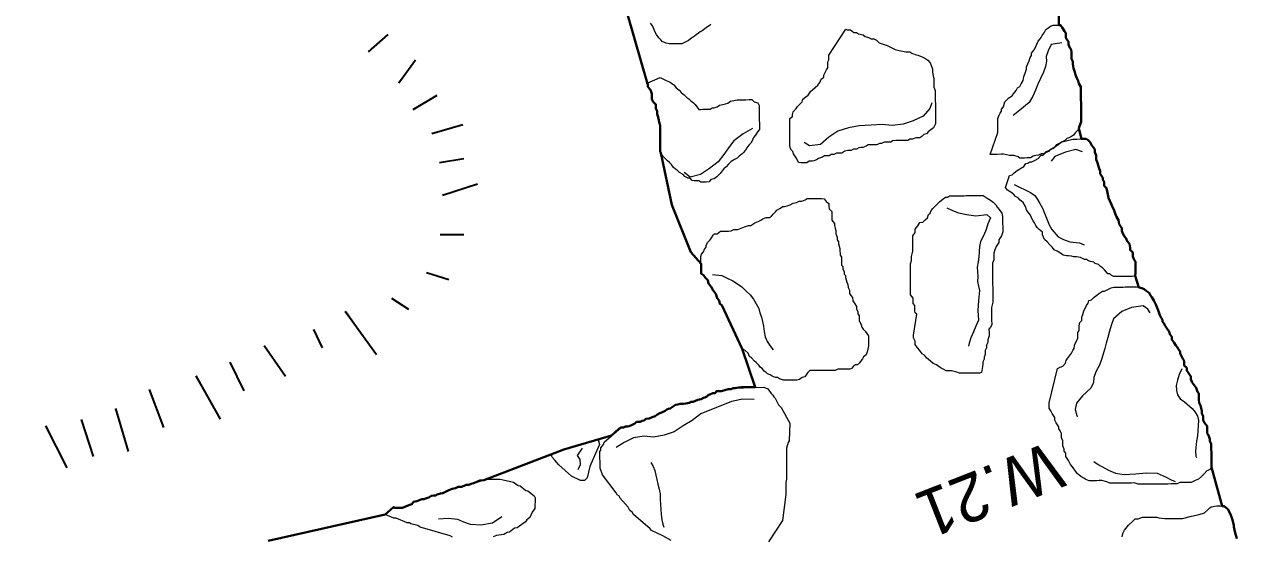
# Model space of a CAD drawing. Header units: millimetres. Extents: x -3113 to 15022, y -19591 to 4665.
# Drawn here: x 1711 to 3268, y 184 to 829 of the extents above; entities that cross this region are included whole.
import ezdxf

# ---------------------------------------------------------------- set-up
doc = ezdxf.new("R2010")
doc.units = ezdxf.units.MM
doc.header["$XCLIPFRAME"] = 2
for name, color, linetype, lineweight in [('0A-anno', 6, 'Continuous', 13), ('0A-detail', 7, 'Continuous', 18), ('0A-detail-detail', 7, 'Continuous', 13), ('0A-hatchures', 4, 'Continuous', 25), ('0T-walltop', 7, 'Continuous', 30)]:
    doc.layers.add(name, color=color, linetype=linetype, lineweight=lineweight)
doc.styles.add('Annotative', font='Akzidenz-grotesk-roman.ttf')
picture_1 = doc.add_image_def('image1.tif', size_in_pixel=(6668, 8809))

# ---------------------------------------------------------------- blocks, each defined once
blk = doc.blocks.new('T5')
blk.add_line((0, -0.002), (1, -0.002))
at = {"linetype": 'Continuous'}
blk.add_solid([(0, -0.031), (0, 0.03), (0.638, -0.001)], dxfattribs=at)

msp = doc.modelspace()

# ---------------------------------------------------------------- linework, layer by layer
at = {"layer": '0A-detail'}
for points in [[(2576.2, 829.3), (2574.2, 827.8), (2572, 826.3), (2568.8, 824), (2565.2, 821.6), (2562.9, 820.2), (2560.8, 818.6), (2557.7, 816.4), (2555.5, 814.8), (2551.8, 812.2), (2548, 809.4), (2545.4, 808), (2542.3, 806.1), (2539.6, 805), (2536.9, 805), (2534.2, 805), (2530.5, 804.9), (2527.3, 804.9), (2523.5, 804.9), (2519.8, 805.9), (2517, 807), (2515.1, 807.7), (2513.7, 809.5), (2510.6, 812.8), (2507.7, 816.8), (2505.7, 820.8), (2504.3, 824), (2502.5, 827.7), (2500.3, 830.9)], [(2526.2, 178.9), (2515.6, 184.7), (2501.2, 191.4), (2499.6, 193.3), (2478.8, 211.4), (2477.1, 214.3), (2474.1, 216.6), (2471.9, 221), (2461.6, 232.4), (2460.8, 234.6), (2458.1, 236.5), (2456.9, 238.8), (2439.6, 261.6), (2436.6, 269.8), (2436.4, 291), (2437.6, 292.8), (2437.6, 295.7), (2441, 299.8), (2441.6, 302.7), (2463.2, 321.2), (2466.1, 321.2), (2468.4, 322.5), (2473.3, 322.9), (2480.2, 326.1), (2482.5, 328.4), (2487.2, 328.4), (2489.6, 329.6), (2492.1, 330.1), (2494.2, 332.1), (2498.3, 332.5), (2518.8, 342.2), (2520.6, 344), (2527.6, 346.9), (2531.7, 350), (2534.7, 350.1), (2537.6, 351.3), (2548.8, 352.5), (2551.6, 353.7), (2553.9, 353.7), (2571, 360.4), (2572.8, 362.1), (2578.6, 364.5), (2581.5, 364.6), (2583.2, 366.9), (2589.7, 366.9), (2597.9, 369.4), (2602, 369.5), (2604.4, 370.7), (2643.2, 372.2), (2647.9, 369.9), (2652.1, 364), (2654.5, 362.2), (2655.6, 359.9), (2657.4, 358.2), (2661.6, 350), (2665.1, 346.5), (2675.9, 326.6), (2675, 304.3), (2673.8, 302.5), (2671.5, 295.4), (2671.8, 256), (2670.7, 251.9), (2670.8, 236.7), (2666.4, 204.2), (2649, 177.1)], [(2433.9, 306.1), (2435.7, 299.8), (2430.6, 288.4), (2423.7, 272.2), (2420.2, 257.9), (2416.8, 254.6), (2412, 254.3), (2400.5, 259.8), (2384.6, 274.3), (2379.6, 280.2), (2375.9, 283.7), (2375.3, 285.4), (2375.5, 287), (2377.7, 288.5)], [(2250.5, 182.9), (2247.6, 184.6), (2209.7, 195.8), (2206.8, 197.8), (2198, 200), (2196.2, 201.2), (2193.3, 201.2), (2179.2, 206.9), (2176.2, 206.9), (2165.6, 211.5), (2176, 221), (2177.8, 219.8), (2187.2, 219.9), (2199, 224.7), (2201.3, 227.7), (2211.8, 230.7), (2214.7, 230.8), (2226.5, 235.6), (2229.4, 235.6), (2231.2, 236.8), (2257.5, 246.4), (2261.6, 246.5), (2267.5, 248.8), (2271.1, 248.9), (2293.3, 256.2), (2310.3, 256.3), (2314.5, 255.2), (2327.5, 252.4), (2333.4, 248.3), (2335.7, 247.7), (2342.9, 241.9), (2345.2, 241.3), (2353.5, 234.9), (2354.6, 232.6), (2354.1, 219.1), (2350.7, 214.4), (2347.9, 207.9), (2344.3, 204.9), (2342.6, 202.5), (2332.1, 194.8), (2328.6, 194.2), (2322.1, 189.4), (2319.2, 188.8), (2315.1, 186.4), (2305.7, 185.2), (2301.6, 183.3)], [(3095, 183.2), (3096, 187.6), (3098.1, 191.8), (3102.9, 198.3), (3108.3, 203.1), (3111.2, 206.1), (3115, 206.1), (3120.8, 208), (3125.6, 208.1), (3130.9, 208.1), (3138.6, 208.2), (3141.1, 207.3), (3148.8, 206.4), (3153.6, 206.4), (3157.4, 206.5), (3167.1, 206.6), (3170.9, 206.6), (3182.5, 209.6), (3192.1, 211.6), (3198.8, 213.6), (3203.6, 218), (3205.5, 219.9), (3207.4, 221.3), (3214.2, 222.4), (3218, 222.4), (3223.8, 222), (3228.1, 218.2), (3231.6, 212), (3233.5, 206.2), (3235.6, 198), (3235.6, 196.1), (3237.6, 188.4), (3239.5, 181.2)]]:
    msp.add_lwpolyline(points, dxfattribs=at)
for points in [[(2928.4, 665.6), (2938.2, 693.2), (2938.2, 696.6), (2938.1, 699.1), (2938.1, 701.6), (2938.1, 705.8), (2938.1, 708.3), (2938, 710.8), (2939.7, 714.9), (2941.3, 717.5), (2942.9, 720), (2942.9, 722.6), (2945.2, 725.4), (2947, 731.7), (2949.5, 734.3), (2952, 736.8), (2956.2, 739.4), (2957.8, 741.9), (2961.1, 746.1), (2962.8, 749.4), (2966.1, 751.2), (2967.7, 754.5), (2970.1, 758.7), (2971, 763.7), (2972.6, 767.9), (2974.3, 772.9), (2974.2, 776.2), (2975.8, 779.7), (2977.5, 783.8), (2979.1, 788), (2980.7, 790.5), (2980.7, 793.1), (2982.4, 795.5), (2984.8, 798.9), (2987.3, 804.8), (2989, 808.2), (2991.4, 811.5), (2993, 813.2), (2993.9, 815.7), (2996.4, 819), (2998.8, 823.3), (3001.3, 825), (3004.6, 827.5), (3008, 828.4), (3010.5, 828.4), (3013, 828.4), (3017.2, 828.4), (3019.4, 825.8), (3022.2, 821), (3024, 818.5), (3024, 816), (3024, 812.6), (3025.6, 810.2), (3027.4, 807.6), (3027.4, 804.3), (3029.1, 800.1), (3030.8, 797.7), (3030.9, 794.4), (3030.9, 791), (3031, 786), (3032.6, 782.7), (3032.6, 779.3), (3033.5, 774.3), (3035.2, 769.3), (3036.1, 766), (3037.8, 761.8), (3039.5, 758.5), (3040.3, 755.1), (3042.9, 751), (3042.9, 747.7), (3042.9, 745.2), (3042.9, 742.7), (3043, 740.2), (3043, 737.7), (3043, 734.3), (3043.1, 731), (3043.1, 728.5), (3043.1, 726), (3043.1, 722.6), (3043.2, 719.3), (3043.2, 716.8), (3043.2, 714.3), (3043.2, 710.9), (3043.3, 706.8), (3042.2, 704.5), (3040.8, 700), (3040.1, 697.5), (3037.6, 695), (3035.7, 692.8), (3033.4, 690), (3030.9, 688.3), (3027.6, 686.5), (3025.2, 685.7), (3022.6, 683.2), (3019.3, 681.5), (3015.9, 678.9), (3012.6, 676.4), (3008, 673.5), (3004.4, 671.3), (3001, 669.6), (2998.5, 668.8), (2996, 666.2), (2992.7, 666.2), (2989.4, 664.5), (2986.1, 664.4), (2982.7, 663.6), (2979.4, 661.1), (2975.3, 661.1), (2971.9, 661), (2969.4, 661), (2966, 661), (2963.6, 662.6), (2958.5, 664.2), (2955.2, 664.2), (2952.7, 664.1), (2949.2, 664.9), (2945.1, 665.8), (2942.5, 665.8), (2937.5, 665.7), (2932.5, 665.7)], [(2746.3, 823.4), (2748.2, 822.7), (2752.4, 822.7), (2756.6, 819.5), (2759.9, 819.5), (2762.5, 817.8), (2768.4, 816.2), (2770.8, 814.5), (2775.1, 812.9), (2778.4, 811.3), (2781.7, 811.3), (2785.1, 809.6), (2788.5, 806.4), (2793.5, 804.7), (2798.5, 803.1), (2808.6, 798.1), (2813.6, 796.6), (2822, 795), (2827, 795), (2829.5, 793.3), (2833.7, 791.8), (2837.1, 790.9), (2842.9, 788.5), (2846.2, 786.8), (2849.7, 784.3), (2853, 781), (2853.9, 777.7), (2855.6, 773.6), (2855.6, 769.4), (2856.7, 764.7), (2857.4, 761), (2857.4, 757.7), (2857.4, 754.3), (2857.5, 750.2), (2859.2, 746), (2859.2, 743.5), (2859.3, 741), (2859.3, 736.8), (2859.3, 733.5), (2859.4, 729.3), (2859.4, 722.6), (2859.4, 720.1), (2859.5, 716.8), (2859.5, 714.2), (2859.5, 709.2), (2859.6, 704.2), (2857, 699.2), (2853.8, 696.7), (2850.5, 694.1), (2848, 691.6), (2844.7, 690.8), (2842.1, 688.2), (2839.6, 686.5), (2834.6, 686.5), (2830.5, 684.7), (2827.2, 684.7), (2824.7, 683.1), (2821.4, 683.1), (2818.8, 683), (2813.8, 683), (2809.7, 683), (2805.5, 682.9), (2803, 681.2), (2798.8, 681.2), (2794.6, 681.1), (2791.3, 679.4), (2788.8, 679.4), (2785.4, 677.7), (2782.1, 677.7), (2777.9, 677.7), (2774.6, 677.6), (2772, 675.9), (2768, 674.2), (2765.5, 674.2), (2763, 674.1), (2759.7, 672.4), (2756.3, 672.4), (2753, 670.7), (2748.8, 670.7), (2745.4, 669.8), (2741.3, 667.2), (2738.7, 667.2), (2734.6, 667.2), (2731.3, 665.5), (2727.9, 665.5), (2725.4, 663.8), (2719.6, 663.7), (2717.1, 662), (2712.1, 660.4), (2709.6, 658.6), (2706.3, 657.7), (2703.8, 656.9), (2700.4, 656.9), (2697.1, 655.1), (2693.7, 655.1), (2689.6, 655.1), (2686.8, 655.6), (2684.6, 660.1), (2682.9, 662.5), (2680.6, 666.2), (2679.5, 669.2), (2677.8, 670.9), (2676.1, 674.1), (2676, 677.5), (2676, 680), (2676, 682.5), (2675.9, 685.8), (2675.9, 688.4), (2675.9, 692.5), (2675.8, 696.7), (2675.8, 699.2), (2675.8, 702.5), (2675.8, 705.9), (2675.7, 708.4), (2675.7, 710.9), (2679.1, 713.5), (2679.1, 716), (2680.1, 719.1), (2684, 723.5), (2685.7, 726), (2688.1, 728.6), (2689.7, 730.3), (2691.4, 732), (2692.2, 735.3), (2696.1, 738.1), (2698.9, 740.4), (2700.5, 742.9), (2702.2, 745.4), (2704.6, 747.1), (2707.7, 749.9), (2711.2, 753), (2713.8, 756.4), (2715.4, 760.6), (2718.7, 763.1), (2718.7, 765.6), (2720.3, 768.9), (2722, 772.4), (2723.6, 774.8), (2723.6, 778.2), (2723.6, 782.4), (2725.2, 784.9), (2725.1, 788.2), (2725.1, 790.8)], [(2495.9, 755.4), (2512.1, 762.7), (2516.6, 760.5), (2520, 758.8), (2524.1, 757.2), (2526.6, 755.5), (2529.4, 753.3), (2532.6, 749.7), (2536.2, 746.7), (2539.2, 743.1), (2542.6, 740.6), (2544.4, 739), (2546, 737.4), (2548.6, 735.7), (2551, 733.2), (2554.4, 730.7), (2556.4, 728.5), (2558.7, 725.8), (2561.2, 722.4), (2563.7, 722.4), (2566.2, 722.5), (2569.5, 722.5), (2572.9, 722.5), (2575.4, 722.5), (2577.9, 724.3), (2580.4, 724.3), (2584.3, 725.4), (2587.1, 727.6), (2591.2, 728.5), (2594.5, 729.4), (2597.8, 730.2), (2601.2, 732.9), (2605.4, 733.7), (2609.5, 734.5), (2614.5, 734.6), (2617.9, 734.6), (2620.4, 734.6), (2624.5, 734.7), (2627.9, 734.7), (2631, 732), (2635.4, 730.6), (2637.2, 727.3), (2637.2, 724.8), (2637.2, 722.3), (2637.3, 718.1), (2637.3, 715.6), (2637.3, 712.2), (2637.3, 708.1), (2637.4, 705.6), (2637.4, 702.2), (2637.4, 697.2), (2635, 693.9), (2632.5, 689.7), (2630, 687.1), (2628.4, 682.9), (2626.7, 679.6), (2624.2, 677.1), (2621.6, 674), (2620.1, 671.1), (2616.8, 667.8), (2615.1, 666.1), (2611.8, 663.6), (2609.4, 661), (2606.1, 659.4), (2601.9, 656.8), (2598.5, 653.4), (2595.6, 649.8), (2592.8, 647.6), (2590.3, 645), (2587.8, 641.6), (2586.2, 639.9), (2583.7, 637.4), (2580.3, 634.9), (2576.2, 634), (2574, 631.2), (2570.3, 630.7), (2566.2, 630.6), (2563.6, 630.6), (2561.2, 632.2), (2558.6, 632.2), (2555.3, 632.1), (2552.8, 632.9), (2550.3, 635.5), (2547.8, 635.5), (2543.4, 637.6), (2541.1, 640.4), (2536.8, 642.8), (2534.3, 645.4), (2531.8, 647), (2528.7, 649.7), (2526.7, 652.8), (2524.2, 655.3), (2521.7, 657.7), (2516.6, 662.7), (2513.5, 666.3), (2512.4, 669.4), (2512.4, 672.7), (2512.3, 676.1), (2512.3, 680.3), (2512.3, 684.4), (2512.2, 689.4), (2512.2, 694.4), (2512.1, 697), (2512.1, 702), (2511.2, 706.1), (2510.3, 711), (2508.7, 716.9), (2508.6, 720.3), (2506.9, 723.6), (2506.9, 728.6), (2503.5, 732), (2501.8, 735.3), (2501.7, 742), (2500, 747), (2496.6, 751), (2496.6, 753.6)], [(2952.9, 639.1), (2956.2, 640), (2958.6, 642.5), (2962.6, 645.3), (2966.1, 647.6), (2970.9, 650.4), (2973.6, 654.3), (2976.1, 654.4), (2978.6, 656.1), (2981.1, 656.1), (2985.3, 658.5), (2989.2, 660.6), (2992.8, 664.5), (2995.3, 664.5), (2998.5, 668), (3002.7, 669.6), (3005.2, 672.1), (3007.7, 673), (3010.2, 674.7), (3012.6, 678.1), (3015.9, 679.8), (3018.5, 681.4), (3022.6, 682.3), (3026, 683.2), (3029.3, 684), (3032.7, 685), (3035.2, 685), (3037.7, 685), (3042.7, 685.1), (3046, 685.1), (3049.4, 685.1), (3051.9, 683.4), (3054.4, 681), (3056.9, 676.8), (3058.7, 674.3), (3060.4, 671.8), (3060.4, 668.5), (3062.1, 664.3), (3062.1, 661.8), (3062.1, 659.2), (3063.8, 655.2), (3065.6, 649.3), (3067.2, 644.3), (3067.3, 641), (3069, 638.5), (3070.7, 636), (3070.7, 633.5), (3072.4, 630.9), (3072.4, 625.9), (3075.2, 623), (3075.9, 619.3), (3076.7, 615.2), (3077.6, 611), (3079.3, 606.9), (3081, 603.5), (3082.7, 599.3), (3084.4, 596), (3086.1, 591), (3087.9, 586.9), (3090.4, 582.7), (3091.2, 577.7), (3093, 575.2), (3094.7, 572.7), (3094.7, 569.3), (3096.4, 565.2), (3098.1, 561.9), (3099.8, 559.4), (3101.4, 556.1), (3104, 552.7), (3104.9, 547.7), (3104.9, 545.2), (3108.3, 542), (3108.3, 539.5), (3108.3, 537), (3110, 532.8), (3111.8, 530.3), (3111.8, 527.8), (3111.8, 525.3), (3111.8, 522.8), (3111.9, 519.4), (3111.9, 516.1), (3111.3, 512.5), (3107.7, 511.8), (3104.3, 511.8), (3101, 511.8), (3097.6, 511.8), (3093.5, 511.7), (3090.2, 511.7), (3087.6, 511.7), (3084.3, 511.6), (3080.9, 513.3), (3079.3, 515), (3076.8, 515), (3075.1, 517.3), (3072.6, 519.9), (3070, 522.4), (3067.8, 524.3), (3065, 526.6), (3060.8, 528.1), (3059.1, 529.8), (3055, 530.6), (3052.4, 531.4), (3049.9, 533), (3047.3, 533), (3042.3, 535.5), (3037.3, 536.3), (3034, 536.3), (3030.9, 537.3), (3027.3, 537.9), (3024.8, 537.9), (3020.6, 538.7), (3017.2, 541.1), (3013, 543.6), (3009.1, 545.5), (3006.9, 548.3), (3003.8, 551.8), (3000.3, 555.2), (2997, 558.4), (2994.5, 564.3), (2994.4, 567.6), (2990.2, 571), (2987.7, 573.4), (2986.1, 575.9), (2984.3, 579.2), (2982.6, 581.7), (2981, 585), (2979.2, 589.2), (2975.9, 593.4), (2974.2, 595.8), (2973.2, 600), (2969.9, 605), (2966.3, 608.1), (2964, 610.8), (2960.6, 612.4), (2958.4, 615.2), (2954.5, 618), (2950.5, 620.7), (2948, 624)], [(2615.6, 420.6), (2590.1, 475.5), (2587.6, 477.1), (2586.7, 481.2), (2584.3, 484.5), (2582.5, 489.6), (2580.8, 492.1), (2578.6, 494.9), (2576.5, 498.7), (2573.2, 502.8), (2572.4, 507), (2568.9, 510.4), (2567.3, 512.8), (2563.9, 515.3), (2563.8, 519.4), (2563.8, 522.8), (2563.8, 527.8), (2563.7, 531.1), (2563.7, 533.7), (2563.7, 537), (2564.3, 539.8), (2567, 542.9), (2568.1, 546), (2570.3, 548.8), (2570.3, 551.3), (2572.5, 554.9), (2575.2, 557.9), (2576.9, 560.5), (2579.3, 563.9), (2580.9, 565.6), (2584.3, 565.6), (2588.5, 568.9), (2591, 569), (2593.5, 569), (2598.5, 569), (2601.9, 569.1), (2605.2, 570.8), (2610.2, 570.8), (2614.3, 572.6), (2618.6, 574.3), (2623.5, 576), (2626.8, 576), (2631.8, 579.4), (2636, 581.1), (2639.3, 582.8), (2641.8, 584.5), (2645.9, 586.2), (2650.1, 586.2), (2652.6, 587.9), (2655.1, 590.5), (2657.6, 593), (2659.6, 595.3), (2664.2, 598), (2666.7, 599.8), (2669.2, 599.8), (2672.5, 600.6), (2676.2, 602.1), (2680.1, 604.1), (2684.2, 604.9), (2687.6, 606.6), (2690.9, 606.7), (2695, 608.4), (2697.5, 610), (2700.8, 610.1), (2704.2, 610.1), (2706.7, 610.1), (2709.2, 610.1), (2712.5, 610.2), (2715.9, 610.2), (2719.2, 609.4), (2721.8, 606.1), (2725.2, 603.7), (2725.2, 600.3), (2725.3, 597), (2728.6, 593.6), (2728.6, 589.4), (2728.7, 585.3), (2728.7, 582.7), (2732.1, 578.6), (2732.1, 576.1), (2733, 572.8), (2733.8, 569.5), (2733.8, 565.3), (2735.6, 561.1), (2735.6, 557.8), (2737.3, 555.3), (2737.4, 552.8), (2739, 547), (2739, 543.6), (2739.1, 541.1), (2739.1, 538.6), (2740.8, 536.1), (2740.8, 532.7), (2740.9, 529.4), (2740.9, 526), (2742.6, 524.4), (2742.6, 521), (2744.3, 517.8), (2744.3, 514.4), (2746, 512.8), (2746, 510.3), (2746.7, 507.5), (2747.8, 504.4), (2748.9, 501.4), (2749.6, 497.7), (2751.2, 494.4), (2751.2, 490.3), (2752.9, 487.7), (2754.7, 485.2), (2755.2, 480.9), (2758, 477), (2759.8, 473.7), (2759.8, 471.1), (2761.5, 467), (2761.6, 464.4), (2763.2, 462), (2763.2, 458.6), (2763.2, 456.1), (2765.6, 450.8), (2766.7, 447.8), (2768.3, 445.4), (2770.7, 442.6), (2772.9, 439.8), (2775.1, 437), (2775.1, 434.5), (2775.2, 431.1), (2775.2, 427.8), (2775.2, 424.4), (2773.6, 417.8), (2772, 412.7), (2768.6, 410.3), (2767.6, 408), (2763.2, 402.4), (2761.2, 400.1), (2758.7, 400.1), (2756.3, 398.5), (2753.8, 395.8), (2751.3, 395), (2747.9, 395), (2744.6, 395), (2742.1, 394.9), (2739.6, 394.9), (2736.2, 394.9), (2732.9, 393.2), (2729.5, 393.2), (2725.4, 393.2), (2722.9, 393.2), (2720.4, 393.1), (2717.9, 393.1), (2714.5, 393.1), (2711.2, 393.1), (2708.7, 393), (2706.2, 393), (2703.7, 393), (2701.1, 393), (2698.1, 390.1), (2694.6, 385.3), (2691.2, 384.5), (2688.2, 381.6), (2684.5, 381.1), (2680.4, 381.1), (2677.9, 381), (2674.5, 381), (2671.2, 381), (2667.8, 381), (2662.8, 382.5), (2660.4, 384.2), (2657.8, 384.2), (2653.7, 385.8), (2651, 387.5), (2647.7, 389.1), (2646, 390.8), (2643.5, 392.4), (2641.3, 395.1), (2638.5, 397.4), (2636.8, 399.8), (2633.4, 403.1), (2631.2, 405.1), (2627.4, 409), (2625, 410.6), (2623.3, 414.8), (2619.4, 418.3)], [(2831.9, 437.5), (2835.9, 464.3), (2834.1, 466), (2833.3, 468.5), (2833.3, 471.8), (2833.3, 475.2), (2831.5, 477.6), (2831.5, 480.1), (2831.5, 484.3), (2828.1, 488.4), (2828.1, 492.6), (2828.1, 496.8), (2828, 501.8), (2828, 506), (2828, 508.5), (2827.9, 513.5), (2827.9, 518.5), (2827.8, 522.7), (2827.8, 527.7), (2829.3, 531.8), (2829.3, 536.9), (2830.9, 543.5), (2830.9, 550.2), (2830.9, 552.8), (2830.8, 556.1), (2830.8, 560.2), (2830.8, 562.8), (2834.1, 567), (2834.1, 571.2), (2837.4, 575.4), (2839.8, 579.6), (2843.4, 580.3), (2846.5, 583), (2849.6, 585.8), (2850.6, 589.7), (2853, 591.4), (2853.9, 594.7), (2856.1, 597.6), (2858.8, 599.8), (2861.1, 602.6), (2864.6, 605.7), (2869.3, 609.4), (2872.1, 611.6), (2874.6, 611.6), (2877.1, 613.4), (2879.6, 613.4), (2882.1, 613.4), (2884.6, 613.4), (2887.1, 613.5), (2891.3, 613.5), (2895.5, 613.5), (2898.8, 613.6), (2903, 613.6), (2905.5, 613.6), (2908, 613.6), (2910.5, 613.7), (2913, 613.7), (2915.5, 613.7), (2919.7, 613.7), (2922.2, 612.1), (2924.7, 610.5), (2929, 607.9), (2932.3, 605.6), (2935.7, 602.2), (2937.3, 598.9), (2939.9, 596.3), (2943.2, 591.4), (2944.1, 587.3), (2944.2, 583.1), (2944.2, 580.6), (2944.2, 578.1), (2944.3, 574.7), (2944.3, 571.4), (2944.3, 568), (2942.7, 563), (2939.4, 557.9), (2939.4, 554.6), (2936.2, 549.6), (2934.5, 545.4), (2932.9, 541.2), (2932.9, 538.7), (2932.9, 535.4), (2932.9, 532.8), (2931.4, 528.6), (2931.4, 525.3), (2931.5, 520.3), (2931.5, 515.2), (2931.5, 510.2), (2931.6, 505.2), (2931.6, 501.9), (2931.7, 497.7), (2931.7, 495.3), (2931.7, 491.1), (2931.8, 486.1), (2931.8, 483.6), (2931.8, 479.4), (2930.2, 472.6), (2930.2, 467.6), (2930.3, 464.3), (2930.3, 460.9), (2930.3, 457.6), (2930.4, 450.9), (2928.7, 447.6), (2927, 445.1), (2927.1, 440.9), (2927.1, 436.7), (2925.6, 431.7), (2925.6, 428.4), (2923.9, 425), (2923.9, 421.7), (2922.3, 418.4), (2922.3, 415.8), (2922.3, 413.3), (2920.8, 409.9), (2920.8, 407.4), (2919.1, 404), (2919.1, 400.7), (2918.3, 395.7), (2917.5, 390.7), (2915, 389.9), (2910, 389.8), (2907.5, 389.8), (2905, 389.8), (2902.5, 389.8), (2898.3, 389.7), (2895.8, 389.7), (2892.5, 389.7), (2889.9, 389.7), (2886.6, 391.2), (2879.9, 392.9), (2875.8, 392.8), (2873.2, 392.8), (2869.9, 394.5), (2866.5, 396.1), (2864.1, 397.7), (2860.6, 400.2), (2856.4, 401.8), (2853.1, 405.1), (2848.1, 409.3), (2845.5, 412.6), (2842.9, 414.2), (2839.6, 418.4), (2837, 421.7), (2833.7, 425.9), (2833.7, 430), (2831.9, 434.2)], [(3003.1, 352.2), (3013.5, 395.8), (3016.9, 397.4), (3020, 398.5), (3023.5, 402.5), (3024.3, 405.9), (3026, 408.4), (3028.4, 411.7), (3030.9, 415), (3032.6, 418.5), (3034.3, 421), (3035, 425.2), (3036.9, 429.9), (3039.1, 433.5), (3039.1, 436.9), (3039.1, 441.1), (3040.7, 443.5), (3040.6, 449.4), (3041.4, 453.6), (3043.9, 456.2), (3043.9, 460.3), (3045.5, 463.7), (3046.5, 468.5), (3048.8, 472), (3049.9, 475.2), (3052, 477.9), (3052.8, 481.3), (3056.2, 482.2), (3059.5, 485.5), (3062.9, 488), (3065.3, 489.8), (3067.8, 491.5), (3070.3, 493.2), (3072.8, 493.2), (3076.1, 494.9), (3081.1, 497.4), (3084.5, 498.3), (3087, 498.4), (3091.2, 498.4), (3093.7, 498.4), (3096.2, 498.4), (3098.7, 498.5), (3101.2, 498.5), (3103.7, 498.5), (3107.9, 498.5), (3112.9, 498.6), (3116.2, 497.7), (3119.6, 497), (3122.7, 495.9), (3125.4, 493.7), (3128.8, 491.1), (3130.5, 487.8), (3132.2, 485.4), (3134.7, 481.2), (3137.3, 476.2), (3139, 472), (3140.7, 467.8), (3142.4, 462.9), (3144.1, 459.6), (3145.8, 457.1), (3145.9, 454.6), (3147.6, 452.9), (3149.2, 449.6), (3152.6, 444.5), (3154.3, 442.2), (3155.1, 438.8), (3157.7, 435.5), (3157.8, 432.1), (3160.5, 428.2), (3162.8, 424.6), (3164.6, 422.2), (3166.2, 419.7), (3167.9, 417.2), (3167.9, 414.7), (3169.7, 411.3), (3171.3, 408), (3173, 405.5), (3173, 403), (3173.1, 399.6), (3176.5, 396.4), (3176.5, 393.1), (3178.1, 390.6), (3179.9, 388), (3181.6, 385.6), (3181.6, 382.2), (3183.3, 378), (3185.8, 374.7), (3188.3, 371.4), (3190.1, 366.4), (3191.8, 364), (3191.8, 360.6), (3191.8, 356.4), (3191.9, 352.3), (3193.6, 348.9), (3195.3, 342.2), (3195.3, 338.9), (3197, 335.6), (3197.1, 330.5), (3198.8, 327.3), (3202.2, 323.1), (3202.2, 318.1), (3202.2, 313.9), (3204, 311.4), (3205.6, 306.4), (3205.6, 303.9), (3207.4, 300.6), (3207.4, 297.2), (3207.4, 293.9), (3207.5, 289.7), (3207.5, 287.2), (3207.5, 284.7), (3207.5, 282.2), (3207.6, 278), (3207.6, 271.3), (3205.1, 268), (3201.6, 266.6), (3198.5, 263), (3195.2, 259.5), (3191.1, 256.2), (3186.9, 254.4), (3181.9, 251.9), (3178.6, 251.9), (3176.1, 251.9), (3171.9, 251.8), (3167.7, 251.8), (3164.4, 250.1), (3161, 250.1), (3156.8, 250.1), (3152.7, 250), (3148.5, 250), (3143.5, 250), (3141, 249.9), (3138.5, 249.9), (3136, 249.9), (3133.4, 249.9), (3128.4, 249.8), (3124.3, 249.8), (3121.8, 249.8), (3118.4, 249.7), (3115.1, 249.7), (3110.1, 251.3), (3106.7, 251.2), (3101.7, 251.2), (3096.7, 251.1), (3093.4, 251.1), (3090.9, 251.1), (3087.5, 251.1), (3084.2, 251), (3079.2, 251), (3075.8, 252.6), (3069.2, 254.3), (3065.8, 254.3), (3062.5, 254.2), (3059.1, 254.2), (3055.8, 254.2), (3053.3, 254.1), (3049.1, 255.7), (3046.5, 257.4), (3042.9, 259.6), (3038.4, 263.4), (3036.5, 265.7), (3033.9, 269), (3032.2, 271.5), (3029.7, 274.7), (3027.1, 279.7), (3025.4, 282.3), (3023.8, 284.7), (3023.8, 288.9), (3022, 291.4), (3022, 294), (3020.3, 298), (3020.2, 302.2), (3020.2, 304.7), (3018.5, 308), (3018.4, 311.4), (3018.4, 313.9), (3016.8, 317.2), (3015.1, 319.7), (3015.1, 322.3), (3011.7, 327.3), (3010, 330.6), (3009.9, 334), (3006.6, 338.9), (3004.9, 342.2), (3003.1, 345.5), (3003.1, 348.9)]]:
    msp.add_lwpolyline(points, close=True, dxfattribs=at)
at = {"layer": '0A-detail-detail'}
for points in [[(3019, 806.4), (3005.5, 804.1), (3001.5, 796.3), (2999.2, 789.2), (2999.6, 783.2), (2998.2, 776.4), (2995.9, 769.3), (2991.9, 761.5), (2988.8, 754.1), (2985.6, 746.6), (2982.4, 739.2), (2977.5, 731), (2966.1, 721.2), (2957.4, 714.6)], [(2854.8, 730.6), (2852.5, 723.5), (2844.1, 714), (2831.3, 707.8), (2818.7, 703.7), (2804.9, 702.2), (2792.3, 703.2), (2778.2, 702.6), (2763.2, 701.7), (2749.9, 699.3), (2736.3, 694.9), (2725.1, 687.2), (2714.6, 677.9), (2700.8, 676.4), (2694, 680.8)], [(2628.6, 698.3), (2617, 691.6), (2605.2, 682.7), (2598.6, 673.9), (2592.8, 665.4), (2585.3, 656.2), (2574.4, 647.7), (2563.2, 640.1), (2550.2, 636.9), (2544.2, 641.6), (2542.6, 643)], [(3044.9, 668.8), (3036.6, 671.6), (3023.5, 668.3), (3010.2, 663), (3005.5, 656.9)], [(2958.7, 627.7), (2965.3, 624.2), (2972.7, 621), (2979.3, 617.5), (2985, 613.6), (2988, 608.7), (2991, 603.8), (2994.4, 597.9), (3003, 576.7), (3006.4, 570.9), (3014.2, 561.7), (3020.8, 558.2), (3029.1, 555.4), (3041, 554), (3047.2, 551.4)], [(2873.7, 598.1), (2881.1, 594.9), (2888.5, 591.8), (2898.6, 589.7), (2910.4, 588.3), (2924.1, 589.8), (2928.9, 585.6), (2925.7, 578.2), (2923.5, 571.1), (2920.3, 563.7), (2916.3, 556), (2915, 549.3), (2914, 536.6), (2913.5, 530.2), (2912.1, 523.6), (2912.5, 517.6), (2912.8, 511.6), (2912.3, 505.2), (2913.6, 499.6), (2914.9, 494), (2913.9, 481.3), (2913.4, 475), (2912.9, 468.6), (2913.6, 456.6), (2910.5, 449.2), (2907.3, 441.8), (2904.2, 434.4), (2902, 427.4), (2901.3, 424)], [(2578.4, 514.2), (2590.2, 512.9), (2596.7, 509.4), (2604.1, 506.2), (2609.8, 502.4), (2615.4, 498.5), (2620.5, 493.5), (2625.7, 488.4), (2629.9, 482.9), (2633.3, 477.1), (2636.6, 471.3), (2637.9, 465.7), (2640, 460.4), (2641.3, 454.8), (2642.6, 449.2), (2643.3, 442.3), (2644.9, 435.8), (2647.4, 429.6), (2650.4, 424.7), (2654.7, 419.3)], [(3130.2, 465.7), (3127.2, 470.6), (3121.5, 474.5), (3106.9, 472.7), (3094.5, 467.7), (3083.9, 458.2), (3081.1, 449.9), (3078.8, 442.8), (3076.9, 434.8), (3074.7, 427.8), (3073.3, 421), (3068.7, 406.8), (3066.5, 399.7), (3061.6, 391.6), (3059.3, 384.5), (3058.8, 378.1), (3055.6, 370.7), (3045.1, 361.2), (3037.5, 352), (3035.6, 344), (3037.6, 336.6), (3038.3, 334.8)], [(3170, 395.4), (3166.9, 387.9), (3164.6, 380.9), (3163.2, 374.1), (3163.6, 368.1), (3164.9, 362.4), (3167.9, 357.5), (3173.6, 353.6), (3183.2, 345.2), (3187.1, 340.6), (3190.1, 335.6), (3191.4, 330), (3190.9, 323.6), (3190.4, 317.2), (3189.9, 310.8), (3188.5, 304.1), (3187.5, 291.4), (3187.9, 285.3), (3188.6, 283.6)], [(2631, 356.5), (2616.6, 356.8), (2602.3, 354.1), (2563.7, 338.4), (2552.8, 329.9), (2541.2, 323.2), (2530, 315.6), (2517.3, 311.5), (2504, 309.1), (2492.2, 310.5), (2478.8, 308.1), (2466.8, 302.3), (2457, 296.2)], [(2413.9, 295.1), (2407.8, 286), (2411, 280.8), (2411.4, 274.4), (2408.6, 267.8)], [(2500.6, 277.1), (2503.6, 272.1), (2505.7, 266.9), (2507, 261.2), (2508.2, 255.6), (2509.5, 250), (2511.1, 243.5), (2512.4, 237.8), (2512.2, 230.6), (2512.6, 224.6), (2513.3, 217.8), (2513.7, 211.8), (2514.5, 204.9), (2515.7, 199.3), (2517.1, 195.8)], [(3059.1, 278.4), (3064.7, 274.6), (3077.9, 267.5), (3086.6, 263.8), (3097.5, 262.1), (3111.7, 262.7), (3125.5, 264.2), (3139.1, 263.5), (3150.3, 258.8), (3156.9, 255.3), (3161.8, 253.2)], [(2312.5, 208.6), (2301, 200.7), (2286.3, 198), (2273.2, 199), (2264.7, 201.9), (2257.1, 205.1), (2244.9, 206.5), (2232.6, 205.7)]]:
    msp.add_lwpolyline(points, dxfattribs=at)
at = {"layer": '0T-walltop'}
for points in [[(2017.8, 178.5), (2165.6, 211.5), (2176, 221), (2177.8, 219.8), (2180.1, 219.8), (2182.5, 219.9), (2184.8, 219.9), (2187.2, 219.9), (2190.2, 221.1), (2193.1, 222.4), (2196.6, 223.6), (2199, 224.7), (2201.3, 227.7), (2205.4, 228.4), (2209.5, 230.1), (2211.8, 230.7), (2214.7, 230.8), (2217.7, 232), (2220.6, 233.2), (2223.5, 234.9), (2226.5, 235.6), (2229.4, 235.6), (2231.2, 236.8), (2235.3, 238), (2238.2, 238.5), (2242.4, 240.4), (2245.8, 242.2), (2249.9, 244), (2254, 244.6), (2257.5, 246.4), (2261.6, 246.5), (2265.2, 247.7), (2267.5, 248.8), (2271.1, 248.9), (2274, 250.1), (2278.1, 251.3), (2281, 252.6), (2285, 254.3), (2289.8, 254.9), (2293.3, 256.2), (2390.9, 293.6), (2450.9, 311), (2460.3, 319.4), (2463.2, 321.2), (2466.1, 321.2), (2468.4, 322.5), (2470.8, 322.5), (2473.3, 322.9), (2476.1, 324.2), (2480.2, 326.1), (2482.5, 328.4), (2484.9, 328.4), (2487.2, 328.4), (2489.6, 329.6), (2492.1, 330.1), (2494.2, 332.1), (2498.3, 332.5), (2502.4, 334.5), (2505.9, 335.7), (2508.3, 337.4), (2511.8, 339.2), (2515.4, 340.5), (2518.8, 342.2), (2520.6, 344), (2522.9, 344.6), (2524.7, 345.3), (2527.6, 346.9), (2531.7, 350), (2534.7, 350.1), (2537.6, 351.3), (2541.7, 351.3), (2544.8, 351.7), (2548.8, 352.5), (2551.6, 353.7), (2553.9, 353.7), (2556.9, 355), (2559.8, 356.2), (2563.9, 356.9), (2566.9, 358.5), (2568.7, 359.2), (2571, 360.4), (2572.8, 362.1), (2575.7, 363.3), (2578.6, 364.5), (2581.5, 364.6), (2583.2, 366.9), (2589.7, 366.9), (2593.8, 368.2), (2597.9, 369.4), (2602, 369.5), (2604.4, 370.7), (2606.7, 370.7), (2609.1, 371.3), (2611.4, 371.9), (2614.4, 372), (2618.5, 372), (2620.9, 372), (2624.4, 372.1), (2626.7, 372.1), (2630.3, 372.1), (2632, 372.1), (2615.6, 420.6), (2590.1, 475.5), (2587.6, 477.1), (2586.7, 481.2), (2584.3, 484.5), (2582.5, 489.6), (2580.8, 492.1), (2578.6, 494.9), (2576.5, 498.7), (2573.2, 502.8), (2572.4, 507), (2568.9, 510.4), (2567.3, 512.8), (2563.9, 515.3), (2563.8, 519.4), (2563.8, 522.8), (2563.8, 527.8), (2551.1, 542.4), (2526.8, 602.2), (2513, 667.8), (2512.4, 669.4), (2512.4, 672.7), (2512.3, 676.1), (2512.3, 680.3), (2512.3, 684.4), (2512.2, 689.4), (2512.2, 694.4), (2512.1, 697), (2512.1, 702), (2511.2, 706.1), (2510.3, 711), (2508.7, 716.9), (2508.6, 720.3), (2506.9, 723.6), (2506.9, 728.6), (2503.5, 732), (2501.8, 735.3), (2501.7, 742), (2500, 747), (2496.6, 751), (2496.6, 753.6), (2496.3, 754.5), (2445.9, 930.4)], [(3015.9, 877.4), (3015.1, 828.4), (3017.2, 828.4), (3019.4, 825.8), (3022.2, 821), (3024, 818.5), (3024, 816), (3024, 812.6), (3025.6, 810.2), (3027.4, 807.6), (3027.4, 804.3), (3029.1, 800.1), (3030.8, 797.7), (3030.9, 794.4), (3030.9, 791), (3031, 786), (3032.6, 782.7), (3032.6, 779.3), (3033.5, 774.3), (3035.2, 769.3), (3036.1, 766), (3037.8, 761.8), (3039.5, 758.5), (3040.3, 755.1), (3042.9, 751), (3042.9, 747.7), (3042.9, 745.2), (3042.9, 742.7), (3043, 740.2), (3043, 737.7), (3043, 734.3), (3043.1, 731), (3043.1, 728.5), (3043.1, 726), (3043.1, 722.6), (3043.2, 719.3), (3043.2, 716.8), (3043.2, 714.3), (3043.2, 710.9), (3043.3, 706.8), (3042.2, 704.5), (3040.8, 700), (3040.3, 698.3), (3043.5, 685.1), (3046, 685.1), (3049.4, 685.1), (3051.9, 683.4), (3054.4, 681), (3056.9, 676.8), (3058.7, 674.3), (3060.4, 671.8), (3060.4, 668.5), (3062.1, 664.3), (3062.1, 661.8), (3062.1, 659.2), (3063.8, 655.2), (3065.6, 649.3), (3067.2, 644.3), (3067.3, 641), (3069, 638.5), (3070.7, 636), (3070.7, 633.5), (3072.4, 630.9), (3072.4, 625.9), (3075.2, 623), (3075.9, 619.3), (3076.7, 615.2), (3077.6, 611), (3079.3, 606.9), (3081, 603.5), (3082.7, 599.3), (3084.4, 596), (3086.1, 591), (3087.9, 586.9), (3090.4, 582.7), (3091.2, 577.7), (3093, 575.2), (3094.7, 572.7), (3094.7, 569.3), (3096.4, 565.2), (3098.1, 561.9), (3099.8, 559.4), (3101.4, 556.1), (3104, 552.7), (3104.9, 547.7), (3104.9, 545.2), (3108.3, 542), (3108.3, 539.5), (3108.3, 537), (3110, 532.8), (3111.8, 530.3), (3111.8, 527.8), (3111.8, 525.3), (3111.8, 522.8), (3111.9, 519.4), (3111.9, 516.1), (3111.3, 512.5), (3116, 497.8), (3116.2, 497.7), (3119.6, 497), (3122.7, 495.9), (3125.4, 493.7), (3128.8, 491.1), (3130.5, 487.8), (3132.2, 485.4), (3134.7, 481.2), (3137.3, 476.2), (3139, 472), (3140.7, 467.8), (3142.4, 462.9), (3144.1, 459.6), (3145.8, 457.1), (3145.9, 454.6), (3147.6, 452.9), (3149.2, 449.6), (3152.6, 444.5), (3154.3, 442.2), (3155.1, 438.8), (3157.7, 435.5), (3157.8, 432.1), (3160.5, 428.2), (3162.8, 424.6), (3164.6, 422.2), (3166.2, 419.7), (3167.9, 417.2), (3167.9, 414.7), (3169.7, 411.3), (3171.3, 408), (3173, 405.5), (3173, 403), (3173.1, 399.6), (3176.5, 396.4), (3176.5, 393.1), (3178.1, 390.6), (3179.9, 388), (3181.6, 385.6), (3181.6, 382.2), (3183.3, 378), (3185.8, 374.7), (3188.3, 371.4), (3190.1, 366.4), (3191.8, 364), (3191.8, 360.6), (3191.8, 356.4), (3191.9, 352.3), (3193.6, 348.9), (3195.3, 342.2), (3195.3, 338.9), (3197, 335.6), (3197.1, 330.5), (3198.8, 327.3), (3202.2, 323.1), (3202.2, 318.1), (3202.2, 313.9), (3204, 311.4), (3205.6, 306.4), (3205.6, 303.9), (3207.4, 300.6), (3207.4, 297.2), (3207.4, 293.9), (3207.5, 289.7), (3207.5, 287.2), (3207.5, 284.7), (3207.5, 282.2), (3207.6, 278), (3207.6, 271.3), (3220.9, 222.2), (3223.8, 222), (3228.1, 218.2), (3231.6, 212), (3233.5, 206.2), (3235.6, 198), (3235.6, 196.1), (3237.6, 188.4), (3239.5, 181.2)]]:
    msp.add_lwpolyline(points, dxfattribs=at)

# ---------------------------------------------------------------- block references
at = {"layer": '0A-hatchures', "lineweight": 18}
for p, xscale, yscale, zscale, rotation in [((2144.6, 795.1), 32.948529306748, 32.948529306748, 32.948529306748, 41.12798346868077), ((2182.5, 756.1), 35.758397027244, 35.758397027244, 35.758397027244, 53.61706872495824), ((2200.7, 722.4), 35.23461203599298, 35.23461203599298, 35.23461203599298, 30.97308256007074), ((2224.2, 692.2), 40.746540349659, 40.746540349659, 40.746540349659, 15.79550503285058), ((2234.1, 655.3), 31.145536461297, 31.145536461297, 31.145536461297, 9.740063468885069), ((2237.9, 614.2), 46.44880806086699, 46.44880806086699, 46.44880806086699, 18.27750009192099), ((2234.8, 564.6), 30.09612340247299, 30.09612340247299, 30.09612340247299, 0.5185960074760839), ((2217.6, 516.7), 29.65708683019299, 29.65708683019299, 29.65708683019299, 343.1798591127536), ((2173.6, 484.4), 25.529674161967, 25.529674161967, 25.529674161967, 326.8820602808331), ((2115.3, 468), 67.26539887093803, 67.26539887093803, 67.26539887093803, 305.8887916283847), ((2075.3, 445), 25.73289967682498, 25.73289967682498, 25.73289967682498, 294.9871388993313), ((2013.1, 424.6), 47.13274519616098, 47.13274519616098, 47.13274519616098, 304.8083861379846), ((1969.8, 403.6), 40.01828069110002, 40.01828069110002, 40.01828069110002, 295.7122749402097), ((1926.7, 386.6), 62.56449869534499, 62.56449869534499, 62.56449869534499, 299.272045383544), ((1867.9, 369.3), 51.43098095885498, 51.43098095885498, 51.43098095885498, 290.700128737462), ((1825.5, 345.3), 56.371592220572, 56.371592220572, 56.371592220572, 286.4727249915908), ((1782.1, 331.5), 49.15906632288699, 49.15906632288699, 49.15906632288699, 288.1738966476068), ((1737.2, 323.5), 59.35353724972702, 59.35353724972702, 59.35353724972702, 297.0943132356284)]:
    msp.add_blockref('T5', p, dxfattribs=dict(at, xscale=xscale, yscale=yscale, zscale=zscale, rotation=rotation))

# ---------------------------------------------------------------- texts
at = {"layer": '0A-anno', "insert": (3015.3, 276.5), "char_height": 60, "width": 857188.759, "attachment_point": 4, "rotation": 201.4181, "style": 'Annotative'}
msp.add_mtext('W.21', dxfattribs=at)

# ---------------------------------------------------------------- pictures from other files: only their frames are drawn
image = msp.add_image(picture_1, insert=(4548.8, 3178.5), size_in_units=(6667, 8807.6), rotation=-180)
image.set_boundary_path([(2179.18, 8808.5), (-0.5, 3859.02), (791.07, 3508.7), (-0.5, 1607.6), (-0.5, 1607.6), (3674.99, -0.5), (6667.5, 6386.38), (6667.5, 7108.85), (2641.04, 8808.5), (2179.18, 8808.5)])

doc.saveas('drawing.dxf')
